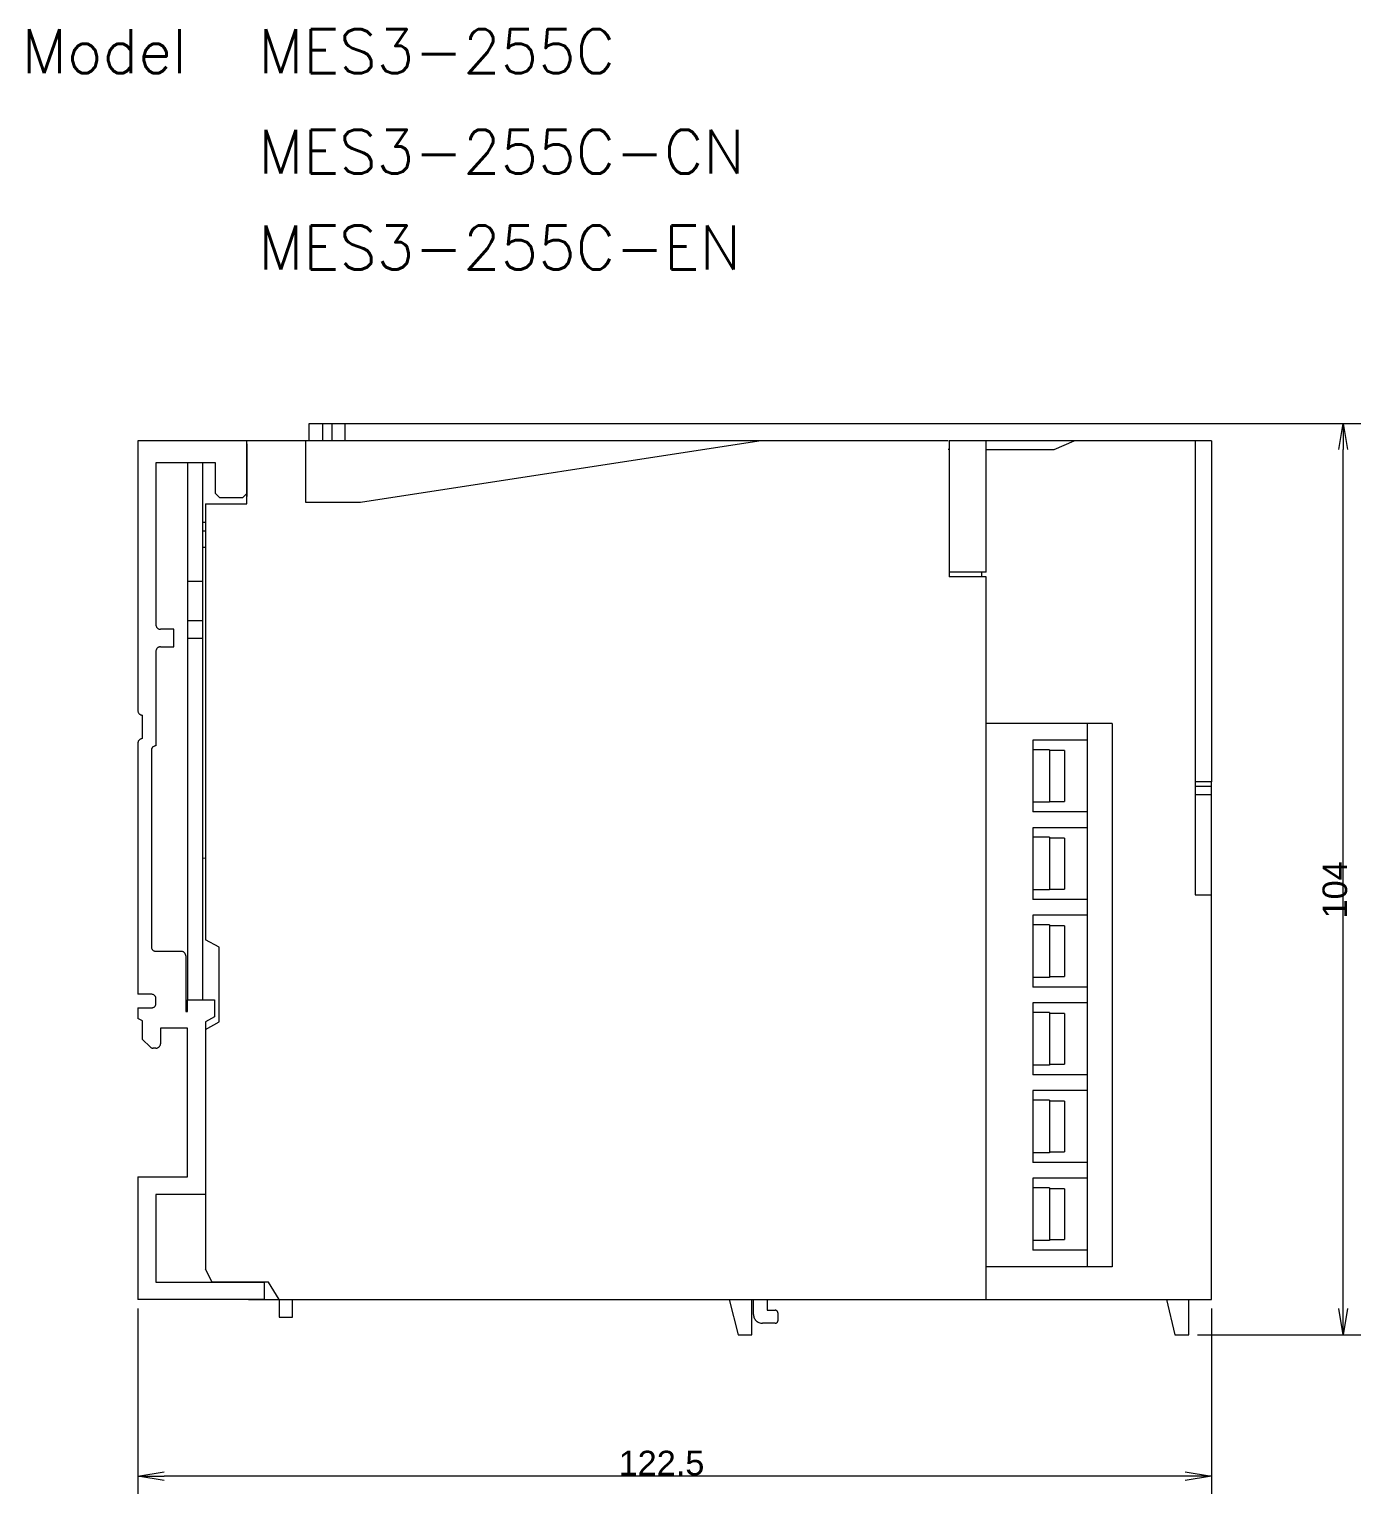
# Model space of a CAD drawing. Header units: millimetres. Extents: x 103 to 403, y 125 to 449.
# Drawn here: x 103.2 to 255.2, y 281.9 to 449.1 of the extents above; entities that cross this region are included whole.
import ezdxf

# ---------------------------------------------------------------- set-up
doc = ezdxf.new("R2010")
doc.units = ezdxf.units.MM
doc.layers.add('Top$1', color=7, linetype='Continuous', true_color=0xffffff)
doc.styles.add('Arial Unicode MS', font='Arial Unicode MS')

msp = doc.modelspace()

# ---------------------------------------------------------------- linework, layer by layer
at = {"layer": 'Top$1', "color": 7, "linetype": 'Continuous', "lineweight": 18}
for p, q in [((135.172218, 404.088541), (136.715068, 404.088541)), ((135.172218, 402.088541), (135.172218, 404.088541)), ((136.715068, 402.088541), (136.715068, 404.088541)), ((136.786478, 404.088541), (255.165618, 404.088541)), ((137.743638, 404.088541), (139.286478, 404.088541)), ((137.743638, 404.088541), (137.743638, 402.088541)), ((139.286598, 402.088541), (139.286598, 404.088541)), ((252.665617, 401.088541), (253.165618, 404.088541)), ((253.165618, 404.088541), (253.165618, 401.088541)), ((253.165618, 404.088541), (253.665619, 401.088541)), ((115.629376, 402.088541), (115.629376, 371.288561)), ((128.075176, 402.088541), (115.629376, 402.088541)), ((134.760728, 402.088541), (128.075054, 402.088541)), ((128.075176, 394.888521), (128.075176, 402.088541)), ((128.075176, 401.750521), (128.075176, 395.750521)), ((134.760728, 402.088541), (134.760728, 395.088541)), ((186.494118, 402.088541), (134.760848, 402.088541)), ((141.035138, 395.088541), (186.494118, 402.088541)), ((208.095078, 402.088541), (182.994118, 402.088541)), ((208.197858, 401.088541), (208.095078, 401.088541)), ((208.197858, 402.088541), (208.197858, 386.588541)), ((212.415018, 402.088541), (208.197978, 402.088541)), ((212.415018, 387.088541), (212.415018, 402.088541)), ((212.415018, 401.088541), (220.170878, 401.088541)), ((222.481178, 402.088541), (212.415138, 402.088541)), ((220.170878, 401.088541), (222.481178, 402.088541)), ((236.277938, 402.088541), (222.481178, 402.088541)), ((238.129378, 402.088541), (236.277938, 402.088541)), ((236.277938, 402.088541), (236.277938, 363.188581)), ((236.277938, 402.088541), (236.277938, 350.288561)), ((238.129378, 402.088541), (238.129378, 363.188581)), ((253.165618, 303.088541), (253.165618, 401.088541)), ((124.47508, 399.588541), (117.686504, 399.588541)), ((117.686504, 399.588541), (117.686504, 381.088541)), ((121.28648, 399.588541), (121.28648, 386.088541)), ((123.035138, 386.088541), (123.035138, 399.588541)), ((124.47508, 396.088541), (124.47508, 399.588541)), ((124.989362, 395.588541), (124.47508, 396.088541)), ((128.075176, 396.088541), (127.560772, 395.588541)), ((123.343732, 394.888521), (128.075054, 394.888521)), ((123.343732, 394.888521), (123.343732, 345.168621)), ((127.560894, 395.588541), (124.989484, 395.588541)), ((134.760728, 395.088541), (141.035018, 395.088541)), ((123.343732, 392.788561), (123.035138, 392.788561)), ((123.343732, 391.788561), (123.035138, 391.788561)), ((123.343732, 389.926561), (123.035138, 389.913561)), ((121.28648, 386.088541), (123.035138, 386.088541)), ((121.28648, 386.088541), (121.28648, 381.588541)), ((123.035138, 381.588541), (123.035138, 386.088541)), ((212.415018, 387.088541), (208.197978, 387.088541)), ((212.415018, 386.588541), (208.197978, 386.588541)), ((211.900738, 387.088541), (211.900738, 386.588541)), ((212.415018, 304.088541), (212.415018, 386.588541)), ((117.686504, 381.088541), (117.689312, 381.036301)), ((117.689312, 381.036301), (117.697736, 380.984601)), ((121.28648, 381.588541), (121.28648, 379.588541)), ((121.28648, 381.588541), (123.035138, 381.588541)), ((123.035138, 379.588541), (123.035138, 381.588541)), ((117.697736, 380.984601), (117.711652, 380.934061)), ((117.711652, 380.934061), (117.730938, 380.885181)), ((117.730938, 380.885181), (117.755352, 380.838541)), ((117.755352, 380.838541), (117.784772, 380.794661)), ((117.784772, 380.794661), (117.818584, 380.753941)), ((117.818584, 380.753941), (117.85667, 380.716961)), ((117.85667, 380.716961), (117.898542, 380.684061)), ((117.898542, 380.684061), (117.943584, 380.655561)), ((117.943584, 380.655561), (117.991558, 380.631761)), ((117.991558, 380.631761), (118.041852, 380.613021)), ((118.041852, 380.613021), (118.093854, 380.599461)), ((118.093854, 380.599461), (118.147076, 380.591281)), ((118.147076, 380.591281), (118.200788, 380.588541)), ((119.743756, 380.588541), (118.20091, 380.588541)), ((119.743756, 378.588541), (119.743756, 380.588541)), ((121.28648, 379.588541), (123.035138, 379.588541)), ((121.28648, 379.588541), (121.28648, 338.288561)), ((123.035138, 338.288561), (123.035138, 379.588541)), ((117.689312, 378.140781), (117.686504, 378.088541)), ((117.686504, 378.088541), (117.686504, 367.288561)), ((117.697736, 378.192481), (117.689312, 378.140781)), ((117.711652, 378.243021), (117.697736, 378.192481)), ((117.730938, 378.291901), (117.711652, 378.243021)), ((117.755352, 378.338541), (117.730938, 378.291901)), ((117.784772, 378.382421), (117.755352, 378.338541)), ((117.818584, 378.423141), (117.784772, 378.382421)), ((117.85667, 378.460121), (117.818584, 378.423141)), ((117.898542, 378.493021), (117.85667, 378.460121)), ((117.943584, 378.521521), (117.898542, 378.493021)), ((117.991558, 378.545321), (117.943584, 378.521521)), ((118.041852, 378.564061), (117.991558, 378.545321)), ((118.093854, 378.577621), (118.041852, 378.564061)), ((118.147076, 378.585801), (118.093854, 378.577621)), ((118.200788, 378.588541), (118.147076, 378.585801)), ((118.200788, 378.588541), (119.743634, 378.588541)), ((115.629376, 371.288561), (115.632184, 371.236301)), ((115.632184, 371.236301), (115.640606, 371.184601)), ((115.640606, 371.184601), (115.654522, 371.134081)), ((115.654522, 371.134081), (115.67381, 371.085181)), ((115.67381, 371.085181), (115.698224, 371.038561)), ((115.698224, 371.038561), (115.727642, 370.994661)), ((115.727642, 370.994661), (115.761456, 370.953961)), ((115.761456, 370.953961), (115.799542, 370.916981)), ((115.799542, 370.916981), (115.841412, 370.884081)), ((115.841412, 370.884081), (115.886456, 370.855561)), ((115.886456, 370.855561), (115.93443, 370.831761)), ((115.93443, 370.831761), (115.984722, 370.813021)), ((115.984722, 370.813021), (116.036724, 370.799481)), ((116.036724, 370.799481), (116.089948, 370.791301)), ((116.089948, 370.791301), (116.143658, 370.788561)), ((116.143658, 368.111421), (116.143658, 370.788561)), ((223.935038, 369.848541), (212.415018, 369.848541)), ((223.935038, 369.848541), (223.935038, 367.948521)), ((226.815048, 369.848541), (223.935038, 369.848541)), ((223.935038, 369.848541), (223.935038, 307.848551)), ((226.815048, 369.848541), (226.815048, 307.848551)), ((115.632184, 367.663681), (115.629376, 367.611421)), ((115.640606, 367.715381), (115.632184, 367.663681)), ((115.654522, 367.765901), (115.640606, 367.715381)), ((115.67381, 367.814801), (115.654522, 367.765901)), ((115.698224, 367.861421), (115.67381, 367.814801)), ((115.727642, 367.905321), (115.698224, 367.861421)), ((115.761456, 367.946021), (115.727642, 367.905321)), ((115.799542, 367.983021), (115.761456, 367.946021)), ((115.841412, 368.015901), (115.799542, 367.983021)), ((115.886456, 368.044421), (115.841412, 368.015901)), ((115.93443, 368.068221), (115.886456, 368.044421)), ((115.984722, 368.086961), (115.93443, 368.068221)), ((116.036724, 368.100501), (115.984722, 368.086961)), ((116.089948, 368.108681), (116.036724, 368.100501)), ((116.143658, 368.111421), (116.089948, 368.108681)), ((223.935038, 367.948521), (217.763658, 367.948521)), ((217.763658, 367.948521), (217.763658, 359.748581)), ((115.629376, 367.611421), (115.629376, 338.938581)), ((117.17503, 366.840801), (117.172222, 366.788561)), ((117.172222, 366.788561), (117.172222, 344.338541)), ((117.183454, 366.892501), (117.17503, 366.840801)), ((117.19737, 366.943041), (117.183454, 366.892501)), ((117.216656, 366.991921), (117.19737, 366.943041)), ((117.24107, 367.038561), (117.216656, 366.991921)), ((117.27049, 367.082441), (117.24107, 367.038561)), ((117.304302, 367.123141), (117.27049, 367.082441)), ((117.342388, 367.160141), (117.304302, 367.123141)), ((117.384258, 367.193041), (117.342388, 367.160141)), ((117.429302, 367.221541), (117.384258, 367.193041)), ((117.477276, 367.245341), (117.429302, 367.221541)), ((117.52757, 367.264081), (117.477276, 367.245341)), ((117.579572, 367.277621), (117.52757, 367.264081)), ((117.632794, 367.285801), (117.579572, 367.277621)), ((117.686504, 367.288561), (117.632794, 367.285801)), ((219.666488, 366.848541), (217.763658, 366.848541)), ((219.666488, 366.848541), (219.666488, 360.848541)), ((221.363628, 366.748581), (219.666488, 366.748581)), ((221.363628, 366.748581), (221.363628, 360.948521)), ((238.129378, 363.188581), (236.277938, 363.188581)), ((236.277938, 362.688521), (238.129378, 362.688521)), ((238.129378, 362.688521), (238.129378, 363.188581)), ((238.129378, 361.688521), (238.129378, 362.688521)), ((238.129378, 361.688521), (236.277938, 361.688521)), ((238.129378, 350.288561), (238.129378, 361.688521)), ((219.666488, 360.848541), (217.763658, 360.848541)), ((223.935038, 359.748581), (217.763658, 359.748581)), ((219.666488, 360.948521), (221.363628, 360.948521)), ((223.935038, 359.748581), (223.935038, 357.948521)), ((223.935038, 357.948521), (217.763658, 357.948521)), ((217.763658, 357.948521), (217.763658, 349.748581)), ((219.666488, 356.848541), (217.763658, 356.848541)), ((219.666488, 356.848541), (219.666488, 350.848541)), ((221.363628, 356.748581), (219.666488, 356.748581)), ((221.363628, 356.748581), (221.363628, 350.948521)), ((123.343732, 354.426561), (123.035138, 354.463541)), ((219.666488, 350.948521), (221.363628, 350.948521)), ((219.666488, 350.848541), (217.763658, 350.848541)), ((223.935038, 349.748581), (217.763658, 349.748581)), ((223.935038, 349.748581), (223.935038, 347.948521)), ((236.277938, 350.288561), (238.129378, 350.288561)), ((238.129378, 304.088541), (238.129378, 350.288561)), ((223.935038, 347.948521), (217.763658, 347.948521)), ((217.763658, 347.948521), (217.763658, 339.748581)), ((219.666488, 346.848541), (217.763658, 346.848541)), ((219.666488, 346.848541), (219.666488, 340.848541)), ((221.363628, 346.748581), (219.666488, 346.748581)), ((221.363628, 346.748581), (221.363628, 340.948521)), ((117.172222, 344.338541), (117.17503, 344.286301)), ((117.17503, 344.286301), (117.183454, 344.234601)), ((124.886578, 344.302601), (123.343732, 345.168621)), ((124.886578, 335.802601), (124.886578, 344.302601)), ((117.183454, 344.234601), (117.19737, 344.184061)), ((117.19737, 344.184061), (117.216656, 344.135181)), ((117.216656, 344.135181), (117.24107, 344.088541)), ((117.24107, 344.088541), (117.27049, 344.044661)), ((117.27049, 344.044661), (117.304302, 344.003941)), ((117.304302, 344.003941), (117.342388, 343.966961)), ((117.342388, 343.966961), (117.384258, 343.934061)), ((117.384258, 343.934061), (117.429302, 343.905561)), ((117.429302, 343.905561), (117.477276, 343.881761)), ((117.477276, 343.881761), (117.52757, 343.863021)), ((117.52757, 343.863021), (117.579572, 343.849461)), ((117.579572, 343.849461), (117.632794, 343.841281)), ((117.632794, 343.841281), (117.686504, 343.838541)), ((117.686504, 343.838541), (120.56651, 343.838541)), ((120.62022, 343.835801), (120.56651, 343.838541)), ((120.673444, 343.827621), (120.62022, 343.835801)), ((120.725446, 343.814061), (120.673444, 343.827621)), ((120.775738, 343.795321), (120.725446, 343.814061)), ((120.823712, 343.771521), (120.775738, 343.795321)), ((120.868756, 343.743021), (120.823712, 343.771521)), ((120.910626, 343.710121), (120.868756, 343.743021)), ((120.948712, 343.673141), (120.910626, 343.710121)), ((120.982526, 343.632421), (120.948712, 343.673141)), ((121.011944, 343.588541), (120.982526, 343.632421)), ((121.036358, 343.541901), (121.011944, 343.588541)), ((121.055646, 343.493021), (121.036358, 343.541901)), ((121.069562, 343.442481), (121.055646, 343.493021)), ((121.077984, 343.390781), (121.069562, 343.442481)), ((121.080792, 343.338541), (121.077984, 343.390781)), ((121.080792, 343.338541), (121.080792, 336.988561)), ((219.666488, 340.948521), (221.363628, 340.948521)), ((219.666488, 340.848541), (217.763658, 340.848541)), ((223.935038, 339.748581), (217.763658, 339.748581)), ((223.935038, 339.748581), (223.935038, 337.948521)), ((117.172222, 338.938581), (115.629376, 338.938581)), ((117.225934, 338.935841), (117.172222, 338.938581)), ((117.279156, 338.927661), (117.225934, 338.935841)), ((117.331158, 338.914101), (117.279156, 338.927661)), ((117.381452, 338.895361), (117.331158, 338.914101)), ((117.429424, 338.871561), (117.381452, 338.895361)), ((117.474468, 338.843061), (117.429424, 338.871561)), ((117.516338, 338.810161), (117.474468, 338.843061)), ((117.554424, 338.773181), (117.516338, 338.810161)), ((117.588238, 338.732461), (117.554424, 338.773181)), ((117.554424, 337.553941), (117.588238, 337.594641)), ((117.617658, 338.688581), (117.588238, 338.732461)), ((117.588238, 337.594641), (117.617658, 337.638521)), ((117.642072, 338.641941), (117.617658, 338.688581)), ((117.617658, 337.638521), (117.642072, 337.685161)), ((117.661358, 338.593061), (117.642072, 338.641941)), ((117.642072, 337.685161), (117.661358, 337.734041)), ((117.675274, 338.542521), (117.661358, 338.593061)), ((117.661358, 337.734041), (117.675274, 337.784581)), ((117.683698, 338.490821), (117.675274, 338.542521)), ((117.675274, 337.784581), (117.683698, 337.836281)), ((117.686504, 338.438581), (117.683698, 338.490821)), ((117.683698, 337.836281), (117.686504, 337.888521)), ((117.686504, 337.888521), (117.686504, 338.438581)), ((121.28648, 336.988561), (121.28648, 338.288561)), ((121.28648, 338.288561), (124.372174, 338.288561)), ((124.372296, 338.288561), (124.372296, 336.365881)), ((223.935038, 337.948521), (217.763658, 337.948521)), ((217.763658, 337.948521), (217.763658, 329.748581)), ((115.629376, 337.388521), (115.629376, 336.177221)), ((115.629376, 337.388521), (117.172222, 337.388521)), ((116.143658, 335.888521), (115.629376, 336.177221)), ((117.172222, 337.388521), (117.225934, 337.391281)), ((117.225934, 337.391281), (117.279156, 337.399461)), ((117.279156, 337.399461), (117.331158, 337.413001)), ((117.331158, 337.413001), (117.381452, 337.431741)), ((117.381452, 337.431741), (117.429424, 337.455541)), ((117.429424, 337.455541), (117.474468, 337.484041)), ((117.474468, 337.484041), (117.516338, 337.516941)), ((117.516338, 337.516941), (117.554424, 337.553941)), ((121.080792, 336.988561), (121.286602, 336.988561)), ((124.372296, 336.365881), (123.343732, 335.788561)), ((219.666488, 336.848541), (217.763658, 336.848541)), ((219.666488, 336.848541), (219.666488, 330.848541)), ((221.363628, 336.748581), (219.666488, 336.748581)), ((221.363628, 336.748581), (221.363628, 330.948521)), ((116.143658, 333.788561), (116.143658, 335.888521)), ((118.200788, 335.088541), (118.200788, 333.288561)), ((121.28648, 335.088541), (118.200788, 335.088541)), ((121.28648, 318.088541), (121.28648, 335.088541)), ((123.343732, 334.936561), (124.886578, 335.802601)), ((123.343732, 335.788561), (123.343732, 316.088541)), ((123.343732, 334.936561), (123.343732, 307.552661)), ((117.021588, 332.934981), (116.143658, 333.788561)), ((117.021588, 332.934981), (117.061626, 332.900001)), ((117.061626, 332.900001), (117.105084, 332.869241)), ((117.105084, 332.869241), (117.151714, 332.843061)), ((117.151714, 332.843061), (117.20091, 332.821761)), ((117.20091, 332.821761), (117.252178, 332.805581)), ((117.252178, 332.805581), (117.304792, 332.794721)), ((117.304792, 332.794721), (117.35838, 332.789221)), ((117.35838, 332.789221), (117.385236, 332.788561)), ((117.686504, 332.788561), (117.385236, 332.788561)), ((117.686504, 332.788561), (117.740216, 332.791301)), ((117.740216, 332.791301), (117.793438, 332.799481)), ((117.793438, 332.799481), (117.84544, 332.813021)), ((117.84544, 332.813021), (117.895734, 332.831761)), ((117.895734, 332.831761), (117.943708, 332.855561)), ((117.943708, 332.855561), (117.988752, 332.884081)), ((117.988752, 332.884081), (118.030622, 332.916981)), ((118.030622, 332.916981), (118.068708, 332.953961)), ((118.068708, 332.953961), (118.10252, 332.994661)), ((118.10252, 332.994661), (118.13194, 333.038561)), ((118.13194, 333.038561), (118.156354, 333.085181)), ((118.156354, 333.085181), (118.17564, 333.134081)), ((118.17564, 333.134081), (118.189556, 333.184601)), ((118.189556, 333.184601), (118.19798, 333.236301)), ((118.19798, 333.236301), (118.200788, 333.288561)), ((219.666488, 330.948521), (221.363628, 330.948521)), ((219.666488, 330.848541), (217.763658, 330.848541)), ((223.935038, 329.748581), (217.763658, 329.748581)), ((223.935038, 329.748581), (223.935038, 327.948521)), ((223.935038, 327.948521), (217.763658, 327.948521)), ((217.763658, 327.948521), (217.763658, 319.748581)), ((219.666488, 326.848541), (217.763658, 326.848541)), ((219.666488, 326.848541), (219.666488, 320.848541)), ((221.363628, 326.748581), (219.666488, 326.748581)), ((221.363628, 326.748581), (221.363628, 320.948521)), ((219.666488, 320.948521), (221.363628, 320.948521)), ((219.666488, 320.848541), (217.763658, 320.848541)), ((223.935038, 319.748581), (217.763658, 319.748581)), ((223.935038, 319.748581), (223.935038, 317.948531)), ((115.629376, 318.088541), (115.629376, 304.088541)), ((115.629376, 318.088541), (121.28648, 318.088541)), ((223.935038, 317.948531), (217.763658, 317.948531)), ((217.763658, 317.948531), (217.763658, 309.748581)), ((123.343732, 316.088541), (117.686504, 316.088541)), ((117.686504, 316.088541), (117.686504, 306.088541)), ((219.666488, 316.848551), (217.763658, 316.848551)), ((219.666488, 316.848551), (219.666488, 310.848551)), ((221.363628, 316.748581), (219.666488, 316.748581)), ((221.363628, 316.748581), (221.363628, 310.948531)), ((219.666488, 310.848551), (217.763658, 310.848551)), ((219.666488, 310.948531), (221.363628, 310.948531)), ((223.935038, 309.748581), (217.763658, 309.748581)), ((223.935038, 309.748581), (223.935038, 307.848551)), ((124.103498, 306.088541), (123.34361, 307.552661)), ((223.935038, 307.848551), (212.415018, 307.848551)), ((226.815048, 307.848551), (223.935038, 307.848551)), ((117.686504, 306.088541), (130.0294, 306.088541)), ((130.543682, 306.088541), (124.103498, 306.088541)), ((130.0294, 306.088541), (130.0294, 304.088541)), ((131.731426, 304.088541), (130.543682, 306.088541)), ((130.0294, 304.088541), (115.629376, 304.088541)), ((115.629376, 303.088541), (115.629376, 281.944291)), ((128.231426, 304.088541), (212.415018, 304.088541)), ((131.731426, 304.088541), (131.726544, 304.088541)), ((131.731426, 304.088541), (131.731426, 302.088541)), ((133.274274, 302.088541), (133.274274, 304.088541)), ((183.100808, 304.088541), (184.129378, 300.088541)), ((185.672218, 300.088541), (185.672218, 304.088541)), ((185.877908, 302.388531), (185.877908, 304.088541)), ((187.420758, 304.088541), (187.420758, 302.888531)), ((187.420758, 302.888531), (188.346538, 302.888531)), ((188.378768, 302.886881), (188.346538, 302.888531)), ((188.410748, 302.882001), (188.378768, 302.886881)), ((188.441878, 302.873881), (188.410748, 302.882001)), ((188.472028, 302.862591), (188.441878, 302.873881)), ((188.500838, 302.848371), (188.472028, 302.862591)), ((188.527938, 302.831221), (188.500838, 302.848371)), ((188.552958, 302.811511), (188.527938, 302.831221)), ((188.575908, 302.789291), (188.552958, 302.811511)), ((188.596168, 302.764871), (188.575908, 302.789291)), ((188.613748, 302.738571), (188.596168, 302.764871)), ((188.628398, 302.710551), (188.613748, 302.738571)), ((188.639998, 302.681261), (188.628398, 302.710551)), ((188.648418, 302.650921), (188.639998, 302.681261)), ((188.653428, 302.619921), (188.648418, 302.650921)), ((188.655128, 302.588541), (188.653428, 302.619921)), ((188.655008, 302.588541), (188.655008, 301.688581)), ((212.415018, 304.088541), (238.129378, 304.088541)), ((232.986558, 304.088541), (233.953348, 300.088541)), ((235.557838, 300.088541), (235.557838, 304.088541)), ((238.129378, 303.088541), (238.129378, 281.944291)), ((253.165618, 300.088541), (252.665617, 303.088541)), ((253.165618, 300.088541), (253.165618, 303.088541)), ((253.665619, 303.088541), (253.165618, 300.088541)), ((131.731426, 302.088541), (133.274274, 302.088541)), ((185.877908, 302.388531), (185.883528, 302.283981)), ((185.883528, 302.283981), (185.900368, 302.180651)), ((185.900368, 302.180651), (185.928208, 302.079511)), ((185.928208, 302.079511), (185.966778, 301.981791)), ((185.966778, 301.981791), (186.015728, 301.888531)), ((186.015728, 301.888531), (186.074318, 301.800761)), ((186.074318, 301.800761), (186.142068, 301.719401)), ((186.142068, 301.719401), (186.218248, 301.645371)), ((186.218248, 301.645371), (186.301858, 301.579511)), ((186.301858, 301.579511), (186.392198, 301.522501)), ((186.392198, 301.522501), (186.488138, 301.474961)), ((186.488138, 301.474961), (186.588608, 301.437481)), ((186.588608, 301.437481), (186.692608, 301.410381)), ((186.692608, 301.410381), (186.798928, 301.394021)), ((186.798928, 301.394021), (186.906478, 301.388531)), ((188.346538, 301.388531), (186.906478, 301.388531)), ((188.346538, 301.388591), (188.378768, 301.390241)), ((188.378768, 301.390241), (188.410748, 301.395121)), ((188.410748, 301.395121), (188.441878, 301.403241)), ((188.441878, 301.403241), (188.472028, 301.414531)), ((188.472028, 301.414531), (188.500838, 301.428751)), ((188.500838, 301.428751), (188.527938, 301.445901)), ((188.527938, 301.445901), (188.552958, 301.465621)), ((188.552958, 301.465621), (188.575908, 301.487841)), ((188.575908, 301.487841), (188.596168, 301.512251)), ((188.596168, 301.512251), (188.613748, 301.538561)), ((188.613748, 301.538561), (188.628398, 301.566571)), ((188.628398, 301.566571), (188.639998, 301.595871)), ((188.639998, 301.595871), (188.648418, 301.626201)), ((188.648418, 301.626201), (188.653428, 301.657211)), ((188.653428, 301.657211), (188.655128, 301.688581)), ((184.129378, 300.088541), (185.672218, 300.088541)), ((233.953348, 300.088541), (235.557838, 300.088541)), ((236.557838, 300.088541), (255.165618, 300.088541)), ((115.629376, 283.944291), (118.629376, 284.444292)), ((235.129378, 284.444292), (238.129378, 283.944291)), ((115.629376, 283.944291), (118.629376, 283.944291)), ((118.629376, 283.44429), (115.629376, 283.944291)), ((235.129378, 283.944291), (118.629376, 283.944291)), ((238.129378, 283.944291), (235.129378, 283.944291)), ((238.129378, 283.944291), (235.129378, 283.44429))]:
    msp.add_line(p, q, dxfattribs=at)

# ---------------------------------------------------------------- texts
at = {"layer": 'Top$1', "color": 7, "linetype": 'Continuous', "lineweight": 13, "attachment_point": 7, "style": 'Arial Unicode MS'}
for s, insert, char_height in [('\\fArial Unicode MS|b0|i0;\\W1.0000;\\Fsimplex.shx;Model\\fArial Unicode MS|b0|i0;\\P ', (102.375463, 435.722791), 5), ('\\fArial Unicode MS|b0|i0;\\W1.0000;\\Fsimplex.shx;MES3-255C\\fArial Unicode MS|b0|i0;\\P ', (129.375463, 435.722791), 5), ('\\fArial Unicode MS|b0|i0;\\W1.0000;\\Fsimplex.shx;MES3-255C-CN\\fArial Unicode MS|b0|i0;\\P ', (129.375463, 424.249066), 5), ('\\fArial Unicode MS|b0|i0;\\W1.0000;\\Fsimplex.shx;MES3-255C-EN\\fArial Unicode MS|b0|i0;\\P ', (129.375463, 413.321709), 5), ('\\fArial Unicode MS|b0|i0;\\W1.0000;\\fArial Unicode MS|b0|i0;122.5', (170.482104, 284.01067), 2.8)]:
    msp.add_mtext(s, dxfattribs=dict(at, insert=insert, char_height=char_height))
at = {"layer": 'Top$1', "color": 7, "linetype": 'Continuous', "lineweight": 13, "insert": (253.648038, 347.589181), "char_height": 2.8, "attachment_point": 7, "rotation": 90, "style": 'Arial Unicode MS'}
msp.add_mtext('\\fArial Unicode MS|b0|i0;\\W1.0000;\\fArial Unicode MS|b0|i0;104', dxfattribs=at)

doc.saveas('drawing.dxf')
